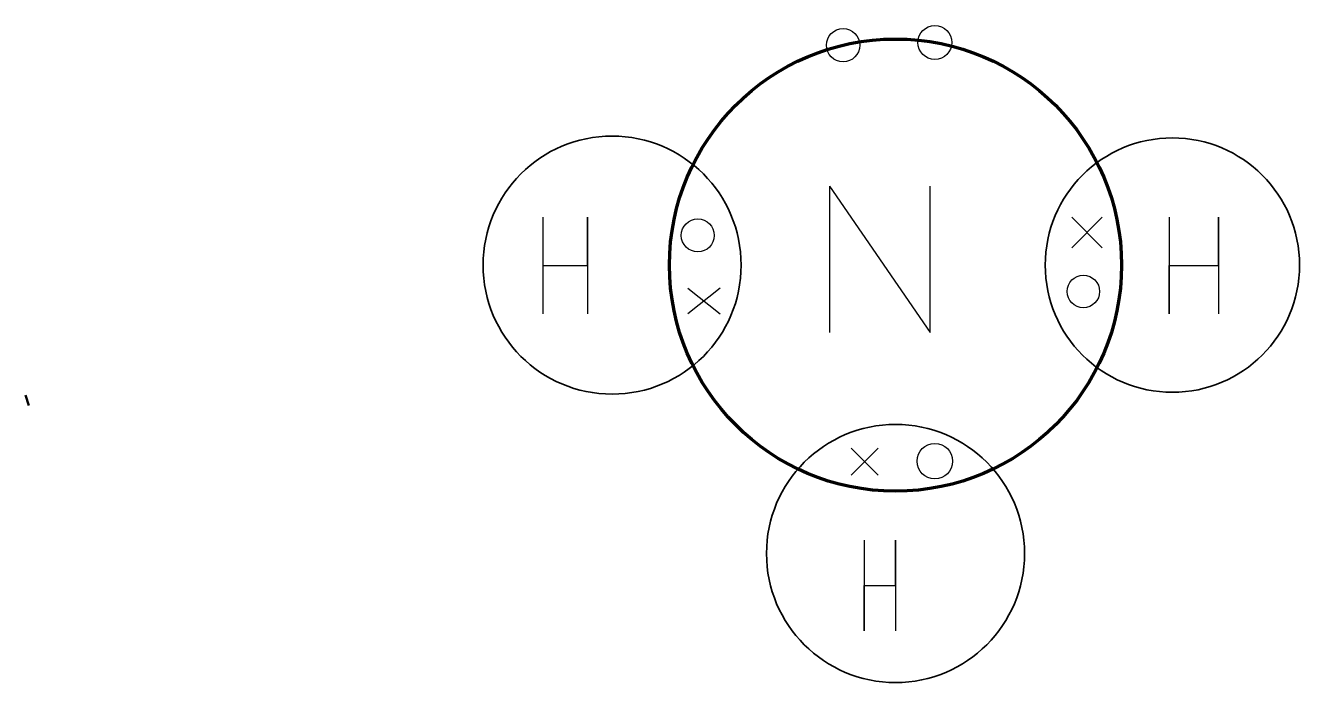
# Model space of a CAD drawing. Header units: millimetres. Extents: x -8 to 199, y 55 to 162.
import ezdxf

# ---------------------------------------------------------------- set-up
doc = ezdxf.new("R2010")
doc.units = ezdxf.units.MM

msp = doc.modelspace()

# ---------------------------------------------------------------- linework, layer by layer
at = {"color": 7, "linetype": 'Continuous', "lineweight": 25}
for p, q in [((122.7, 135.84), (122.7, 112.09)), ((122.7, 135.84), (138.98, 112.09)), ((138.98, 112.09), (138.98, 135.84)), ((76.25, 130.77), (76.25, 115.15)), ((83.46, 122.96), (83.46, 130.77)), ((83.46, 130.77), (83.46, 115.15)), ((161.94, 130.77), (166.87, 125.83)), ((166.87, 130.77), (161.94, 125.83)), ((177.68, 130.77), (177.68, 115.15)), ((185.69, 122.96), (185.69, 130.77)), ((185.69, 130.77), (185.69, 115.15)), ((76.25, 122.96), (83.46, 122.96)), ((177.68, 115.15), (177.68, 122.96)), ((177.68, 122.96), (185.69, 122.96)), ((99.74, 119.29), (104.97, 115.15)), ((104.97, 119.29), (99.74, 115.15)), ((126.17, 93.4), (130.57, 89)), ((130.57, 93.4), (126.17, 89)), ((128.3, 78.45), (128.3, 63.77)), ((133.37, 71.11), (133.37, 78.45)), ((133.37, 78.45), (133.37, 63.77)), ((128.3, 63.77), (128.3, 71.11)), ((128.3, 71.11), (133.37, 71.11))]:
    msp.add_line(p, q, dxfattribs=at)
at = {"color": 7, "linetype": 'Continuous', "lineweight": 50}
msp.add_line((-7.05, 100.3), (-7.57, 101.99), dxfattribs=at)
at = {"color": 7, "linetype": 'Continuous', "lineweight": 25}
for centre, radius in [((124.87, 158.65), 2.7), ((139.74, 159.1), 2.75), ((101.34, 127.84), 2.67), ((163.8, 118.76), 2.63), ((139.74, 91.27), 2.87)]:
    msp.add_circle(centre, radius, dxfattribs=at)
at = {"color": 7, "linetype": 'Continuous', "lineweight": 70}
msp.add_circle((133.37, 123.03), 36.62, dxfattribs=at)
at = {"color": 7, "linetype": 'Continuous', "lineweight": 35}
for centre, radius in [((87.46, 123.03), 20.9), ((178.22, 123.03), 20.6), ((133.37, 76.32), 20.9)]:
    msp.add_circle(centre, radius, dxfattribs=at)

doc.saveas('drawing.dxf')
